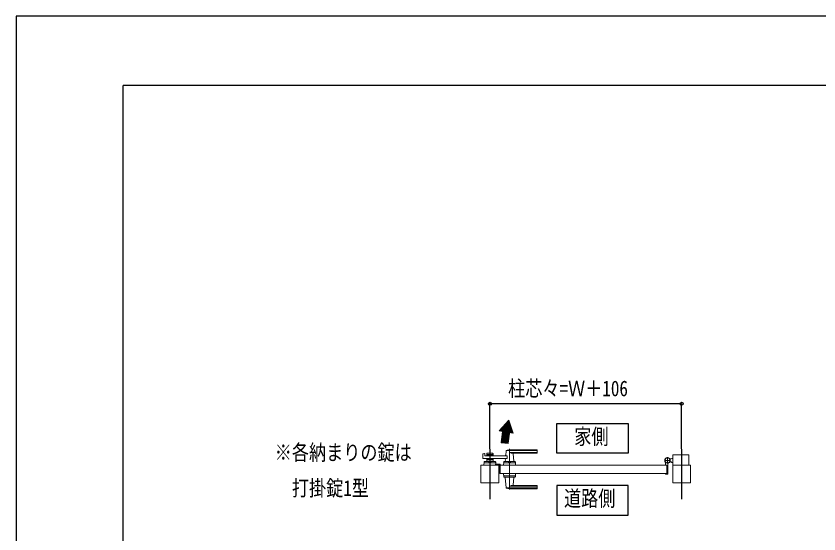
# Model space of a CAD drawing. Units: millimetres, scale not verified. Extents: x -6308 to 6308, y -4455 to 4455.
# Drawn here: x -6308 to -2933, y 2277 to 4455 of the extents above; entities that cross this region are included whole.
import ezdxf
from ezdxf.enums import TextEntityAlignment as Align

# ---------------------------------------------------------------- set-up
doc = ezdxf.new("R2010")
doc.units = ezdxf.units.MM
doc.header["$LTSCALE"] = 20
for name, color, linetype in [('0-2_USER1', 3, 'Continuous'), ('0-3_YKK_12', 2, 'Continuous'), ('0-6_YKK_D', 6, 'Continuous'), ('0-7_YKK_ZWAK', 7, 'Continuous')]:
    doc.layers.add(name, color=color, linetype=linetype)
doc.layers.add('0-5_YKK_A1', color=4, linetype='Continuous', lineweight=18)
doc.styles.add('ＭＳ ゴシック', font='')
doc.styles.get('ＭＳ ゴシック').set_extended_font_data('MS Gothic')

msp = doc.modelspace()

# ---------------------------------------------------------------- linework, layer by layer
at = {"layer": '0-2_USER1'}
for points in [[(-4034.47, 2616.5), (-4034.47, 2741.5), (-3734.47, 2741.5), (-3734.47, 2616.5)], [(-4034.47, 2481.5), (-4034.47, 2356.5), (-3734.47, 2356.5), (-3734.47, 2481.5)]]:
    msp.add_lwpolyline(points, close=True, dxfattribs=at)
at = {"layer": '0-3_YKK_12'}
for p, q in [((-4315.97, 2634), (-4315.97, 2424)), ((-3509.97, 2634), (-3509.97, 2424))]:
    msp.add_line(p, q, dxfattribs=at)
at = {"layer": '0-5_YKK_A1'}
for p, q in [((-4236.62, 2755.73), (-4276.84, 2711.21)), ((-4234.6, 2749.84), (-4273.77, 2710.67)), ((-4233.45, 2746.5), (-4269.95, 2710)), ((-4235.75, 2753.18), (-4268.71, 2720.22)), ((-4232.3, 2743.15), (-4266.13, 2709.33)), ((-4230.01, 2736.47), (-4263.2, 2703.28)), ((-4231.16, 2739.81), (-4262.54, 2708.43)), ((-4236.62, 2755.73), (-4217.76, 2700.8)), ((-4262.5, 2708.69), (-4276.84, 2711.21)), ((-4232.72, 2702.33), (-4267.98, 2667.07)), ((-4223.12, 2716.42), (-4267.29, 2672.25)), ((-4224.27, 2719.76), (-4266.6, 2677.43)), ((-4225.42, 2723.1), (-4265.91, 2682.61)), ((-4226.56, 2726.44), (-4265.23, 2687.78)), ((-4227.71, 2729.79), (-4264.55, 2692.95)), ((-4228.86, 2733.13), (-4263.87, 2698.12)), ((-4217.76, 2700.8), (-4232.53, 2703.4)), ((-4221.97, 2713.07), (-4231.78, 2703.27)), ((-4220.83, 2709.73), (-4227.96, 2702.6)), ((-4219.68, 2706.39), (-4224.14, 2701.92)), ((-4218.53, 2703.05), (-4220.33, 2701.25)), ((-4233.64, 2696.92), (-4268.68, 2661.88)), ((-4234.51, 2691.56), (-4265.43, 2660.64)), ((-4235.32, 2686.25), (-4261.37, 2660.21)), ((-4236.09, 2681), (-4257.31, 2659.77)), ((-4236.81, 2675.79), (-4253.25, 2659.34)), ((-4237.48, 2670.63), (-4249.2, 2658.91)), ((-4238.97, 2657.82), (-4268.8, 2661)), ((-4238.1, 2665.51), (-4245.14, 2658.48)), ((-4238.68, 2660.44), (-4241.08, 2658.05)), ((-4233.47, 2634.5), (-4233.47, 2463.5)), ((-4346.3, 2597.16), (-4345.08, 2612.57)), ((-4343.57, 2614.35), (-4338.15, 2615.7)), ((-4336.91, 2614.78), (-4336.52, 2606.95)), ((-4243.91, 2606), (-4335.52, 2606)), ((-4329.47, 2614.5), (-4329.47, 2606)), ((-4302.47, 2611.5), (-4329.47, 2611.5)), ((-4327.47, 2616.5), (-4304.47, 2616.5)), ((-4318.39, 2607.5), (-4327.47, 2607.5)), ((-4316.33, 2609.15), (-4317.68, 2607.79)), ((-4315.97, 2547.6), (-4315.97, 2625.06)), ((-4315.62, 2609.15), (-4314.27, 2607.79)), ((-4304.47, 2607.5), (-4313.56, 2607.5)), ((-4302.47, 2614.5), (-4302.47, 2606)), ((-4247.52, 2626.89), (-4249.22, 2607.81)), ((-4118.47, 2627.48), (-4247.26, 2627.48)), ((-4118.47, 2630.5), (-4233.47, 2630.5)), ((-4118.47, 2619.83), (-4233.47, 2619.83)), ((-4119.47, 2616.5), (-4218.49, 2616.5)), ((-4218.3, 2614.31), (-4215.5, 2582.82)), ((-4117.47, 2618.5), (-4117.47, 2629.5)), ((-3569.47, 2573.5), (-3569.47, 2599.5)), ((-3546.47, 2566.5), (-3546.47, 2608)), ((-3481.47, 2610), (-3544.47, 2610)), ((-3479.47, 2608), (-3479.47, 2566.5)), ((-4340.53, 2579.57), (-4340.97, 2566.5)), ((-4290.97, 2566.5), (-4340.97, 2566.5)), ((-4338.7, 2576.5), (-4293.24, 2576.5)), ((-4293.4, 2581.5), (-4338.54, 2581.5)), ((-4329.47, 2595), (-4329.47, 2581.5)), ((-4302.47, 2589.5), (-4329.47, 2589.5)), ((-4329.47, 2581.5), (-4302.47, 2581.5)), ((-4318.39, 2593.5), (-4327.47, 2593.5)), ((-4320.47, 2578.7), (-4320.47, 2581.5)), ((-4320.47, 2578.7), (-4311.47, 2578.7)), ((-4316.33, 2591.85), (-4317.68, 2593.21)), ((-4315.62, 2591.85), (-4314.27, 2593.21)), ((-4304.47, 2593.5), (-4313.56, 2593.5)), ((-4302.47, 2595), (-4302.47, 2581.5)), ((-4292.47, 2568.5), (-4292.47, 2570.5)), ((-4291.1, 2570.5), (-4292.47, 2570.5)), ((-4292.47, 2568.5), (-4292.47, 2566.1)), ((-4291.04, 2568.5), (-4292.47, 2568.5)), ((-4282.47, 2568.1), (-4292.47, 2568.1)), ((-4282.47, 2566.1), (-4292.47, 2566.1)), ((-4291.41, 2579.57), (-4290.97, 2566.5)), ((-4274.47, 2570.5), (-4291.1, 2570.5)), ((-4274.47, 2568.5), (-4291.04, 2568.5)), ((-4282.47, 2566.1), (-4282.47, 2568.5)), ((-4274.47, 2568.5), (-4274.47, 2531.5)), ((-4272.47, 2568.5), (-4272.47, 2531.5)), ((-4258.03, 2579.57), (-4258.47, 2566.5)), ((-4208.47, 2566.5), (-4258.47, 2566.5)), ((-4210.74, 2576.5), (-4256.2, 2576.5)), ((-4210.9, 2581.5), (-4256.04, 2581.5)), ((-4215.47, 2582.49), (-4251.47, 2582.49)), ((-4251.47, 2581.5), (-4251.47, 2582.49)), ((-4250.84, 2589.55), (-4251.44, 2582.82)), ((-4215.8, 2582.49), (-4251.14, 2582.49)), ((-4248.47, 2582.49), (-4250.64, 2582.49)), ((-4238.22, 2566.5), (-4228.72, 2566.5)), ((-4237.97, 2578.7), (-4237.97, 2581.5)), ((-4215.8, 2582.49), (-4218.47, 2582.49)), ((-4215.47, 2581.5), (-4215.47, 2582.49)), ((-4208.91, 2579.57), (-4208.47, 2566.5)), ((-3582.47, 2586.5), (-3556.47, 2586.5)), ((-3577.47, 2567.3), (-3577.47, 2576.34)), ((-3572.77, 2566.8), (-3576.97, 2566.8)), ((-3572.47, 2566.5), (-3572.47, 2531.5)), ((-3567.47, 2571.56), (-3567.47, 2531)), ((-3553.97, 2592.5), (-3559.66, 2592.5)), ((-3553.97, 2580.5), (-3559.66, 2580.5)), ((-3553.97, 2592.5), (-3551.47, 2595)), ((-3553.97, 2580.5), (-3551.47, 2578)), ((-3546.47, 2595), (-3551.47, 2595)), ((-3546.47, 2578), (-3551.47, 2578)), ((-4272.97, 2561.25), (-4274.47, 2562.75)), ((-4272.97, 2541.25), (-4274.47, 2542.75)), ((-4272.47, 2531.5), (-4274.47, 2531.5)), ((-4272.97, 2561.25), (-4272.97, 2556.75)), ((-4272.47, 2561.25), (-4272.97, 2561.25)), ((-4272.47, 2541.25), (-4272.97, 2541.25)), ((-4272.97, 2536.75), (-4272.97, 2541.25)), ((-4258.03, 2518.43), (-4258.47, 2531.5)), ((-4208.47, 2531.5), (-4258.47, 2531.5)), ((-4208.91, 2518.43), (-4208.47, 2531.5)), ((-3572.77, 2531.2), (-3576.97, 2531.2)), ((-4210.74, 2521.5), (-4256.2, 2521.5)), ((-4210.9, 2516.5), (-4256.04, 2516.5)), ((-4251.47, 2516.5), (-4251.47, 2515.5)), ((-4215.47, 2515.5), (-4251.47, 2515.5)), ((-4247.52, 2471.1), (-4251.44, 2515.17)), ((-4218.3, 2483.68), (-4215.49, 2515.17)), ((-4215.47, 2516.5), (-4215.47, 2515.5)), ((-3577.47, 2530.7), (-3577.47, 2530)), ((-3569.47, 2529), (-3576.47, 2529)), ((-4118.47, 2470.52), (-4247.26, 2470.52)), ((-4118.47, 2478.17), (-4233.47, 2478.17)), ((-4118.47, 2467.5), (-4233.47, 2467.5)), ((-4119.47, 2481.5), (-4218.49, 2481.5)), ((-4117.47, 2479.5), (-4117.47, 2468.5))]:
    msp.add_line(p, q, dxfattribs=at)
for points in [[(-4243.91, 2606), (-4243.91, 2595), (-4344.3, 2595)], [(-4320.47, 2578.7), (-4311.47, 2578.7), (-4311.47, 2581.5)], [(-4272.47, 2566.5), (-4272.47, 2531.5), (-3572.47, 2531.5)], [(-4272.47, 2566.5), (-3572.47, 2566.5), (-3572.47, 2531.5)], [(-4237.97, 2578.7), (-4228.97, 2578.7), (-4228.97, 2581.5)], [(-4272.47, 2556.75), (-4272.97, 2556.75), (-4274.47, 2555.25)], [(-4272.47, 2536.75), (-4272.97, 2536.75), (-4274.47, 2535.25)]]:
    msp.add_lwpolyline(points, dxfattribs=at)
for points in [[(-4353.47, 2491.5), (-4278.47, 2491.5), (-4278.47, 2566.5), (-4353.47, 2566.5)], [(-3472.47, 2491.5), (-3547.47, 2491.5), (-3547.47, 2566.5), (-3472.47, 2566.5)]]:
    msp.add_lwpolyline(points, close=True, dxfattribs=at)
for radius in [11.5, 10.35]:
    msp.add_circle((-3569.47, 2586.5), radius, dxfattribs=at)
for centre, radius, start, end in [((-12263.59, 3740.58), 8067.36, 352.30953, 352.65116), ((-3569.47, 2586.5), 673.28, 170.00114, 173.91932), ((-4343.09, 2612.41), 2, 104.03624, 175.49449), ((-4337.91, 2614.73), 1, 2.86241, 104.03624), ((-4335.52, 2607), 1, 182.86241, 270), ((-4327.47, 2614.5), 2, 90, 180), ((-4327.47, 2609.5), 2, 180, 270), ((-4318.39, 2608.5), 1, 270, 315), ((-4315.97, 2608.79), 0.5, 45, 135), ((-4313.56, 2608.5), 1, 225, 270), ((-4304.47, 2614.5), 2, 0, 90), ((-4304.47, 2609.5), 2, 270, 0), ((-4251.21, 2607.99), 2, 270, 354.91858), ((-4246.53, 2626.81), 1, 113.30607, 174.91858), ((-4233.47, 2596.5), 34, 90, 113.30607), ((-4219.68, 2646.48), 30, 242.63879, 272.27092), ((-4216.31, 2614.5), 2, 90, 185.08142), ((-4119.47, 2618.5), 2, 270, 0), ((-4118.47, 2629.5), 1, 0, 90), ((-4118.47, 2626.48), 1, 0, 90), ((-4118.47, 2620.83), 1, 270, 0), ((-3544.47, 2608), 2, 90, 180), ((-3481.47, 2608), 2, 0, 90), ((-4344.3, 2597), 2, 175.49449, 270), ((-4338.7, 2574.5), 2, 90, 178.09085), ((-4338.54, 2579.5), 2, 90, 178.09085), ((-4327.47, 2591.5), 2, 90, 180), ((-4315.97, 2569.09), 10.61, 64.90378, 115.09622), ((-4318.39, 2592.5), 1, 45, 90), ((-4315.97, 2592.21), 0.5, 225, 315), ((-4313.56, 2592.5), 1, 90, 135), ((-4304.47, 2591.5), 2, 0, 90), ((-4293.4, 2579.5), 2, 1.90915, 90), ((-4293.24, 2574.5), 2, 1.90915, 90), ((-4274.47, 2568.5), 2, 0, 90), ((-4256.2, 2574.5), 2, 90, 178.09085), ((-4256.04, 2579.5), 2, 90, 178.09085), ((-4255.82, 2589.99), 5, 354.91858, 90), ((-4251.14, 2582.79), 0.3, 174.91858, 270), ((-4233.47, 2569.09), 10.61, 64.90378, 115.09622), ((-4215.8, 2582.79), 0.3, 270, 5.08142), ((-4210.9, 2579.5), 2, 1.90915, 90), ((-4210.74, 2574.5), 2, 1.90915, 90), ((-3569.47, 2586.5), 11.5, 295.10278, 218.01228), ((-3582.47, 2576.34), 5, 0, 38.01228), ((-3576.97, 2567.3), 0.5, 180, 270), ((-3572.77, 2566.5), 0.3, 0, 90), ((-3562.47, 2571.56), 5, 115.10278, 179.99998), ((-3576.97, 2530.7), 0.5, 90, 180), ((-3572.77, 2531.5), 0.3, 270, 0), ((-3569.47, 2531), 2, 270, 0), ((-4256.2, 2523.5), 2, 181.90915, 270), ((-4256.04, 2518.5), 2, 181.90915, 270), ((-4251.14, 2515.2), 0.3, 90, 185.08142), ((-4215.79, 2515.2), 0.3, 354.91858, 90), ((-4210.9, 2518.5), 2, 270, 358.09085), ((-4210.74, 2523.5), 2, 270, 358.09085), ((-3576.47, 2530), 1, 180, 270), ((-4246.52, 2471.19), 1, 185.08142, 246.69393), ((-4233.47, 2501.5), 34, 246.69393, 270), ((-4219.68, 2451.52), 30, 87.72908, 117.36121), ((-4216.3, 2483.5), 2, 174.91858, 270), ((-4119.47, 2479.5), 2, 0, 90), ((-4118.47, 2477.17), 1, 0, 90), ((-4118.47, 2471.52), 1, 270, 0), ((-4118.47, 2468.5), 1, 270, 0)]:
    msp.add_arc(centre, radius, start, end, dxfattribs=at)
at = {"layer": '0-6_YKK_D'}
for p, q in [((-4315.97, 2635), (-4315.97, 2825.5)), ((-3509.97, 2824.5), (-4315.97, 2824.5)), ((-3509.97, 2635), (-3509.97, 2825.5))]:
    msp.add_line(p, q, dxfattribs=at)
for centre in [(-4315.97, 2824.5), (-3509.97, 2824.5)]:
    msp.add_circle(centre, 6.38, dxfattribs=at)
at = {"layer": '0-7_YKK_ZWAK'}
for p in [(5842.53, 4162.5), (-5857.47, -3787.5)]:
    msp.add_line(p, (-5857.47, 4162.5), dxfattribs=at)
msp.add_lwpolyline([(-6307.5, -4455), (6307.5, -4455), (6307.5, 4455), (-6307.5, 4455)], close=True, dxfattribs=at)

# ---------------------------------------------------------------- texts
at = {"layer": '0-2_USER1', "style": 'ＭＳ ゴシック', "width": 0.8}
for s, p in [('家側', (-3961.27, 2634)), ('※各納まりの錠は', (-5220.28, 2567.48)), ('\u3000打掛錠1型', (-5220.28, 2417.48)), ('道路側', (-4004.47, 2374))]:
    msp.add_text(s, height=65.98, dxfattribs=at).set_placement(p, align=Align.BOTTOM_LEFT)
at = {"layer": '0-6_YKK_D', "style": 'ＭＳ ゴシック', "width": 0.8}
msp.add_text('柱芯々=Ｗ＋106', height=65.98, dxfattribs=at).set_placement((-4239.37, 2836.5), align=Align.BOTTOM_LEFT)

doc.saveas('drawing.dxf')
